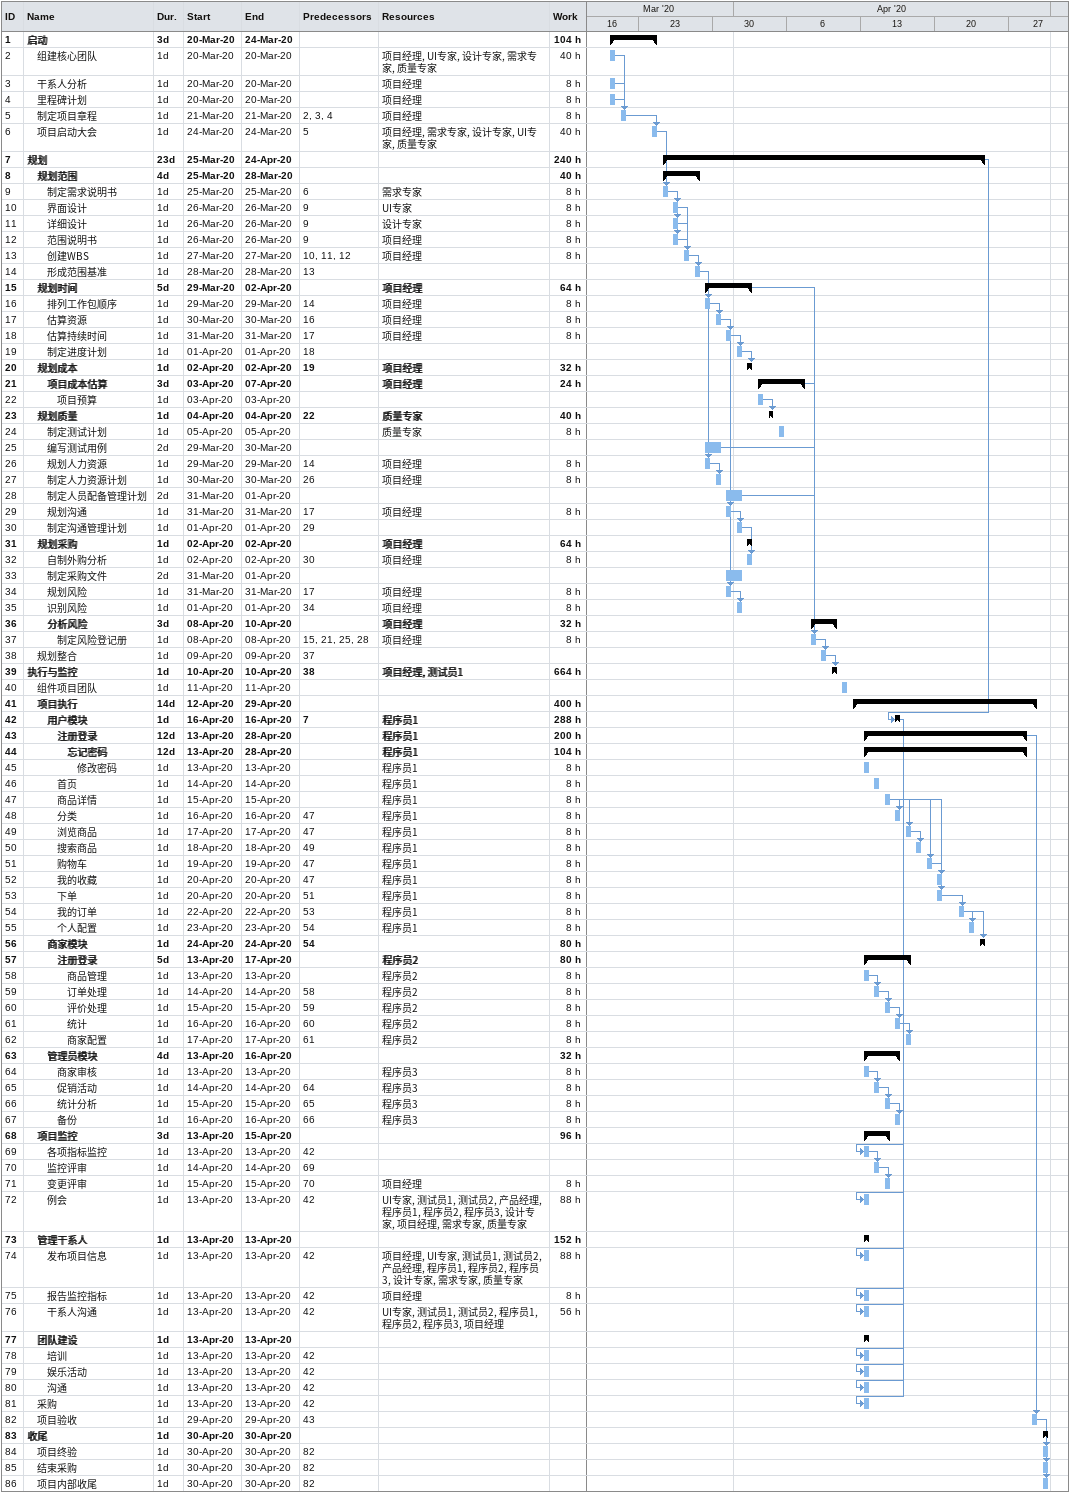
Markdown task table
| ID | Level | Task | Duration | Start | Finish | Predecessors | Resources | Work (h) |
|---|---|---|---|---|---|---|---|---|
| 1 | 1 | **启动** | 3d | 2020-03-20 | 2020-03-24 |  |  | 104 |
| 2 | 2 | 组建核心团队 | 1d | 2020-03-20 | 2020-03-20 |  | 项目经理, UI专家, 设计专家, 需求专家, 质量专家 | 40 |
| 3 | 2 | 干系人分析 | 1d | 2020-03-20 | 2020-03-20 |  | 项目经理 | 8 |
| 4 | 2 | 里程碑计划 | 1d | 2020-03-20 | 2020-03-20 |  | 项目经理 | 8 |
| 5 | 2 | 制定项目章程 | 1d | 2020-03-21 | 2020-03-21 | 2, 3, 4 | 项目经理 | 8 |
| 6 | 2 | 项目启动大会 | 1d | 2020-03-24 | 2020-03-24 | 5 | 项目经理, 需求专家, 设计专家, UI专家, 质量专家 | 40 |
| 7 | 1 | **规划** | 23d | 2020-03-25 | 2020-04-24 |  |  | 240 |
| 8 | 2 | **规划范围** | 4d | 2020-03-25 | 2020-03-28 |  |  | 40 |
| 9 | 3 | 制定需求说明书 | 1d | 2020-03-25 | 2020-03-25 | 6 | 需求专家 | 8 |
| 10 | 3 | 界面设计 | 1d | 2020-03-26 | 2020-03-26 | 9 | UI专家 | 8 |
| 11 | 3 | 详细设计 | 1d | 2020-03-26 | 2020-03-26 | 9 | 设计专家 | 8 |
| 12 | 3 | 范围说明书 | 1d | 2020-03-26 | 2020-03-26 | 9 | 项目经理 | 8 |
| 13 | 3 | 创建WBS | 1d | 2020-03-27 | 2020-03-27 | 10, 11, 12 | 项目经理 | 8 |
| 14 | 3 | 形成范围基准 | 1d | 2020-03-28 | 2020-03-28 | 13 |  |  |
| 15 | 2 | **规划时间** | 5d | 2020-03-29 | 2020-04-02 |  | 项目经理 | 64 |
| 16 | 3 | 排列工作包顺序 | 1d | 2020-03-29 | 2020-03-29 | 14 | 项目经理 | 8 |
| 17 | 3 | 估算资源 | 1d | 2020-03-30 | 2020-03-30 | 16 | 项目经理 | 8 |
| 18 | 3 | 估算持续时间 | 1d | 2020-03-31 | 2020-03-31 | 17 | 项目经理 | 8 |
| 19 | 3 | 制定进度计划 | 1d | 2020-04-01 | 2020-04-01 | 18 |  |  |
| 20 | 2 | **规划成本** | 1d | 2020-04-02 | 2020-04-02 | 19 | 项目经理 | 32 |
| 21 | 3 | **项目成本估算** | 3d | 2020-04-03 | 2020-04-07 |  | 项目经理 | 24 |
| 22 | 4 | 项目预算 | 1d | 2020-04-03 | 2020-04-03 |  |  |  |
| 23 | 2 | **规划质量** | 1d | 2020-04-04 | 2020-04-04 | 22 | 质量专家 | 40 |
| 24 | 3 | 制定测试计划 | 1d | 2020-04-05 | 2020-04-05 |  | 质量专家 | 8 |
| 25 | 3 | 编写测试用例 | 2d | 2020-03-29 | 2020-03-30 |  |  |  |
| 26 | 3 | 规划人力资源 | 1d | 2020-03-29 | 2020-03-29 | 14 | 项目经理 | 8 |
| 27 | 3 | 制定人力资源计划 | 1d | 2020-03-30 | 2020-03-30 | 26 | 项目经理 | 8 |
| 28 | 3 | 制定人员配备管理计划 | 2d | 2020-03-31 | 2020-04-01 |  |  |  |
| 29 | 3 | 规划沟通 | 1d | 2020-03-31 | 2020-03-31 | 17 | 项目经理 | 8 |
| 30 | 3 | 制定沟通管理计划 | 1d | 2020-04-01 | 2020-04-01 | 29 |  |  |
| 31 | 2 | **规划采购** | 1d | 2020-04-02 | 2020-04-02 |  | 项目经理 | 64 |
| 32 | 3 | 自制外购分析 | 1d | 2020-04-02 | 2020-04-02 | 30 | 项目经理 | 8 |
| 33 | 3 | 制定采购文件 | 2d | 2020-03-31 | 2020-04-01 |  |  |  |
| 34 | 3 | 规划风险 | 1d | 2020-03-31 | 2020-03-31 | 17 | 项目经理 | 8 |
| 35 | 3 | 识别风险 | 1d | 2020-04-01 | 2020-04-01 | 34 | 项目经理 | 8 |
| 36 | 3 | **分析风险** | 3d | 2020-04-08 | 2020-04-10 |  | 项目经理 | 32 |
| 37 | 4 | 制定风险登记册 | 1d | 2020-04-08 | 2020-04-08 | 15, 21, 25, 28 | 项目经理 | 8 |
| 38 | 2 | 规划整合 | 1d | 2020-04-09 | 2020-04-09 | 37 |  |  |
| 39 | 1 | **执行与监控** | 1d | 2020-04-10 | 2020-04-10 | 38 | 项目经理, 测试员1 | 664 |
| 40 | 2 | 组件项目团队 | 1d | 2020-04-11 | 2020-04-11 |  |  |  |
| 41 | 2 | **项目执行** | 14d | 2020-04-12 | 2020-04-29 |  |  | 400 |
| 42 | 3 | **用户模块** | 1d | 2020-04-16 | 2020-04-16 | 7 | 程序员1 | 288 |
| 43 | 4 | **注册登录** | 12d | 2020-04-13 | 2020-04-28 |  | 程序员1 | 200 |
| 44 | 5 | **忘记密码** | 12d | 2020-04-13 | 2020-04-28 |  | 程序员1 | 104 |
| 45 | 6 | 修改密码 | 1d | 2020-04-13 | 2020-04-13 |  | 程序员1 | 8 |
| 46 | 4 | 首页 | 1d | 2020-04-14 | 2020-04-14 |  | 程序员1 | 8 |
| 47 | 4 | 商品详情 | 1d | 2020-04-15 | 2020-04-15 |  | 程序员1 | 8 |
| 48 | 4 | 分类 | 1d | 2020-04-16 | 2020-04-16 | 47 | 程序员1 | 8 |
| 49 | 4 | 浏览商品 | 1d | 2020-04-17 | 2020-04-17 | 47 | 程序员1 | 8 |
| 50 | 4 | 搜索商品 | 1d | 2020-04-18 | 2020-04-18 | 49 | 程序员1 | 8 |
| 51 | 4 | 购物车 | 1d | 2020-04-19 | 2020-04-19 | 47 | 程序员1 | 8 |
| 52 | 4 | 我的收藏 | 1d | 2020-04-20 | 2020-04-20 | 47 | 程序员1 | 8 |
| 53 | 4 | 下单 | 1d | 2020-04-20 | 2020-04-20 | 51 | 程序员1 | 8 |
| 54 | 4 | 我的订单 | 1d | 2020-04-22 | 2020-04-22 | 53 | 程序员1 | 8 |
| 55 | 4 | 个人配置 | 1d | 2020-04-23 | 2020-04-23 | 54 | 程序员1 | 8 |
| 56 | 3 | **商家模块** | 1d | 2020-04-24 | 2020-04-24 | 54 |  | 80 |
| 57 | 4 | **注册登录** | 5d | 2020-04-13 | 2020-04-17 |  | 程序员2 | 80 |
| 58 | 5 | 商品管理 | 1d | 2020-04-13 | 2020-04-13 |  | 程序员2 | 8 |
| 59 | 5 | 订单处理 | 1d | 2020-04-14 | 2020-04-14 | 58 | 程序员2 | 8 |
| 60 | 5 | 评价处理 | 1d | 2020-04-15 | 2020-04-15 | 59 | 程序员2 | 8 |
| 61 | 5 | 统计 | 1d | 2020-04-16 | 2020-04-16 | 60 | 程序员2 | 8 |
| 62 | 5 | 商家配置 | 1d | 2020-04-17 | 2020-04-17 | 61 | 程序员2 | 8 |
| 63 | 3 | **管理员模块** | 4d | 2020-04-13 | 2020-04-16 |  |  | 32 |
| 64 | 4 | 商家审核 | 1d | 2020-04-13 | 2020-04-13 |  | 程序员3 | 8 |
| 65 | 4 | 促销活动 | 1d | 2020-04-14 | 2020-04-14 | 64 | 程序员3 | 8 |
| 66 | 4 | 统计分析 | 1d | 2020-04-15 | 2020-04-15 | 65 | 程序员3 | 8 |
| 67 | 4 | 备份 | 1d | 2020-04-16 | 2020-04-16 | 66 | 程序员3 | 8 |
| 68 | 2 | **项目监控** | 3d | 2020-04-13 | 2020-04-15 |  |  | 96 |
| 69 | 3 | 各项指标监控 | 1d | 2020-04-13 | 2020-04-13 | 42 |  |  |
| 70 | 3 | 监控评审 | 1d | 2020-04-14 | 2020-04-14 | 69 |  |  |
| 71 | 3 | 变更评审 | 1d | 2020-04-15 | 2020-04-15 | 70 | 项目经理 | 8 |
| 72 | 3 | 例会 | 1d | 2020-04-13 | 2020-04-13 | 42 | UI专家, 测试员1, 测试员2, 产品经理, 程序员1, 程序员2, 程序员3, 设计专家, 项目经理, 需求专家, 质量专家 | 88 |
| 73 | 2 | **管理干系人** | 1d | 2020-04-13 | 2020-04-13 |  |  | 152 |
| 74 | 3 | 发布项目信息 | 1d | 2020-04-13 | 2020-04-13 | 42 | 项目经理, UI专家, 测试员1, 测试员2, 产品经理, 程序员1, 程序员2, 程序员3, 设计专家, 需求专家, 质量专家 | 88 |
| 75 | 3 | 报告监控指标 | 1d | 2020-04-13 | 2020-04-13 | 42 | 项目经理 | 8 |
| 76 | 3 | 干系人沟通 | 1d | 2020-04-13 | 2020-04-13 | 42 | UI专家, 测试员1, 测试员2, 程序员1, 程序员2, 程序员3, 项目经理 | 56 |
| 77 | 2 | **团队建设** | 1d | 2020-04-13 | 2020-04-13 |  |  |  |
| 78 | 3 | 培训 | 1d | 2020-04-13 | 2020-04-13 | 42 |  |  |
| 79 | 3 | 娱乐活动 | 1d | 2020-04-13 | 2020-04-13 | 42 |  |  |
| 80 | 3 | 沟通 | 1d | 2020-04-13 | 2020-04-13 | 42 |  |  |
| 81 | 2 | 采购 | 1d | 2020-04-13 | 2020-04-13 | 42 |  |  |
| 82 | 2 | 项目验收 | 1d | 2020-04-29 | 2020-04-29 | 43 |  |  |
| 83 | 1 | **收尾** | 1d | 2020-04-30 | 2020-04-30 |  |  |  |
| 84 | 2 | 项目终验 | 1d | 2020-04-30 | 2020-04-30 | 82 |  |  |
| 85 | 2 | 结束采购 | 1d | 2020-04-30 | 2020-04-30 | 82 |  |  |
| 86 | 2 | 项目内部收尾 | 1d | 2020-04-30 | 2020-04-30 | 82 |  |  |
